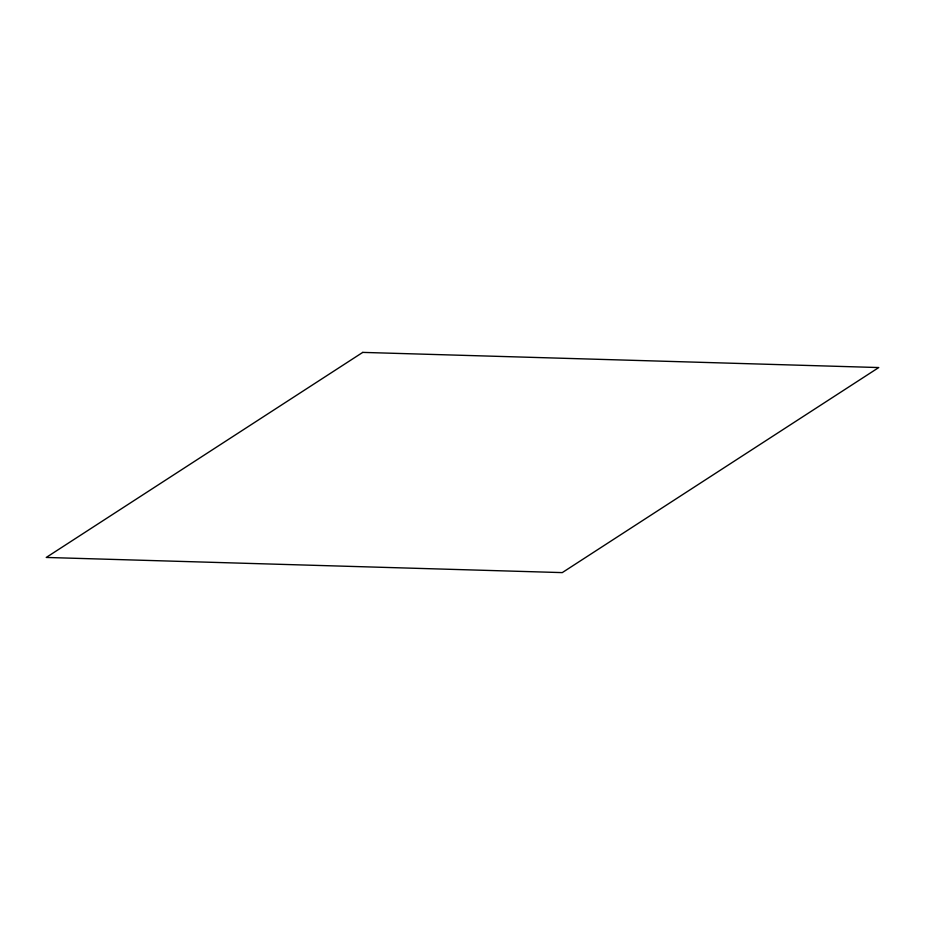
<?xml version="1.0" encoding="UTF-8"?>
<svg xmlns="http://www.w3.org/2000/svg" width="925" height="925" viewBox="0 0 925 925"><rect width="100%" height="100%" fill="white"/><g stroke="black" fill="none" stroke-linecap="round" stroke-linejoin="round"><path stroke-width="1.39" d="M362.739 352.39L46.25 557.451L562.261 572.61L878.75 367.549L362.739 352.39"/></g></svg>
